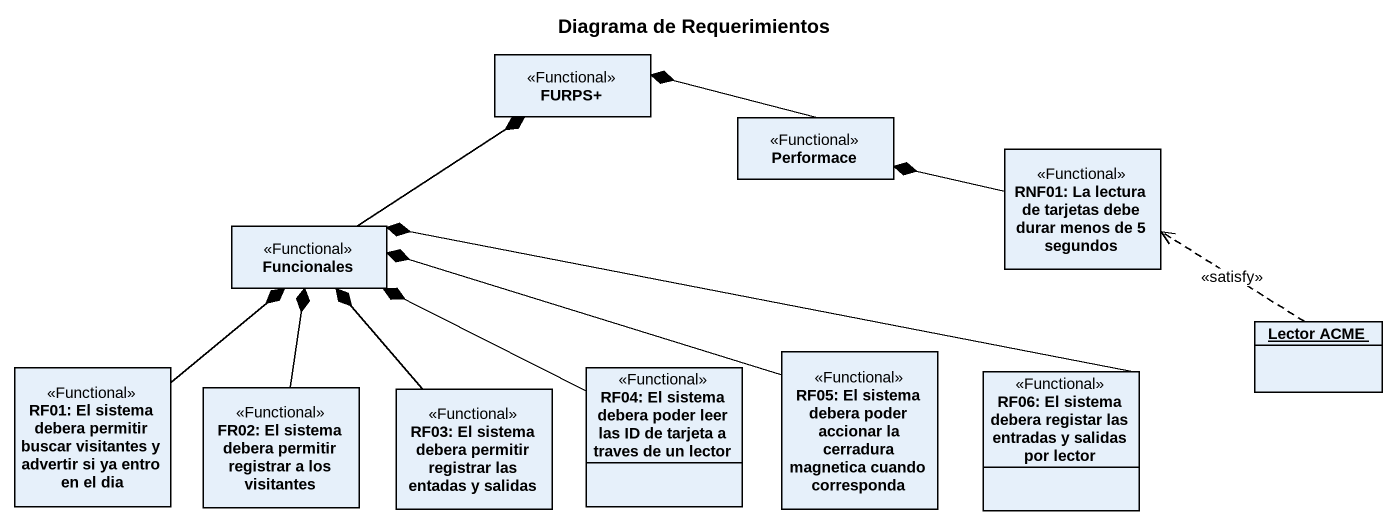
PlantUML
@startuml
title Diagrama de Requerimientos
hide circle
hide empty members
class "FURPS+" as FURPS <<Functional>>
class Performace <<Functional>>
class "RNF01: La lectura de tarjetas debe durar menos de 5 segundos" as RNF01_La_lectura_de <<Functional>>
class Funcionales <<Functional>>
class "RF05: El sistema debera poder accionar la cerradura magnetica cuando corresponda" as RF05_El_sistema_debera <<Functional>>
object "Lector ACME" as Lector_ACME
class "RF01: El sistema debera permitir buscar visitantes y advertir si ya entro en el dia" as RF01_El_sistema_debera <<Functional>>
class "FR02: El sistema debera permitir registrar a los visitantes" as FR02_El_sistema_debera <<Functional>>
class "RF03: El sistema debera permitir registrar las entadas y salidas" as RF03_El_sistema_debera <<Functional>>
class "RF04: El sistema debera poder leer las ID de tarjeta a traves de un lector" as RF04_El_sistema_debera <<Functional>>
class "RF06: El sistema debera registar las entradas y salidas por lector" as RF06_El_sistema_debera <<Functional>>
Performace -left-* FURPS
RNF01_La_lectura_de -left-* Performace
Funcionales -up-* FURPS
RF05_El_sistema_debera -left-* Funcionales
Lector_ACME .up.> RNF01_La_lectura_de : <<satisfy>>
RF01_El_sistema_debera -up-* Funcionales
FR02_El_sistema_debera -up-* Funcionales
RF03_El_sistema_debera -up-* Funcionales
RF04_El_sistema_debera -left-* Funcionales
RF06_El_sistema_debera -left-* Funcionales
@enduml
